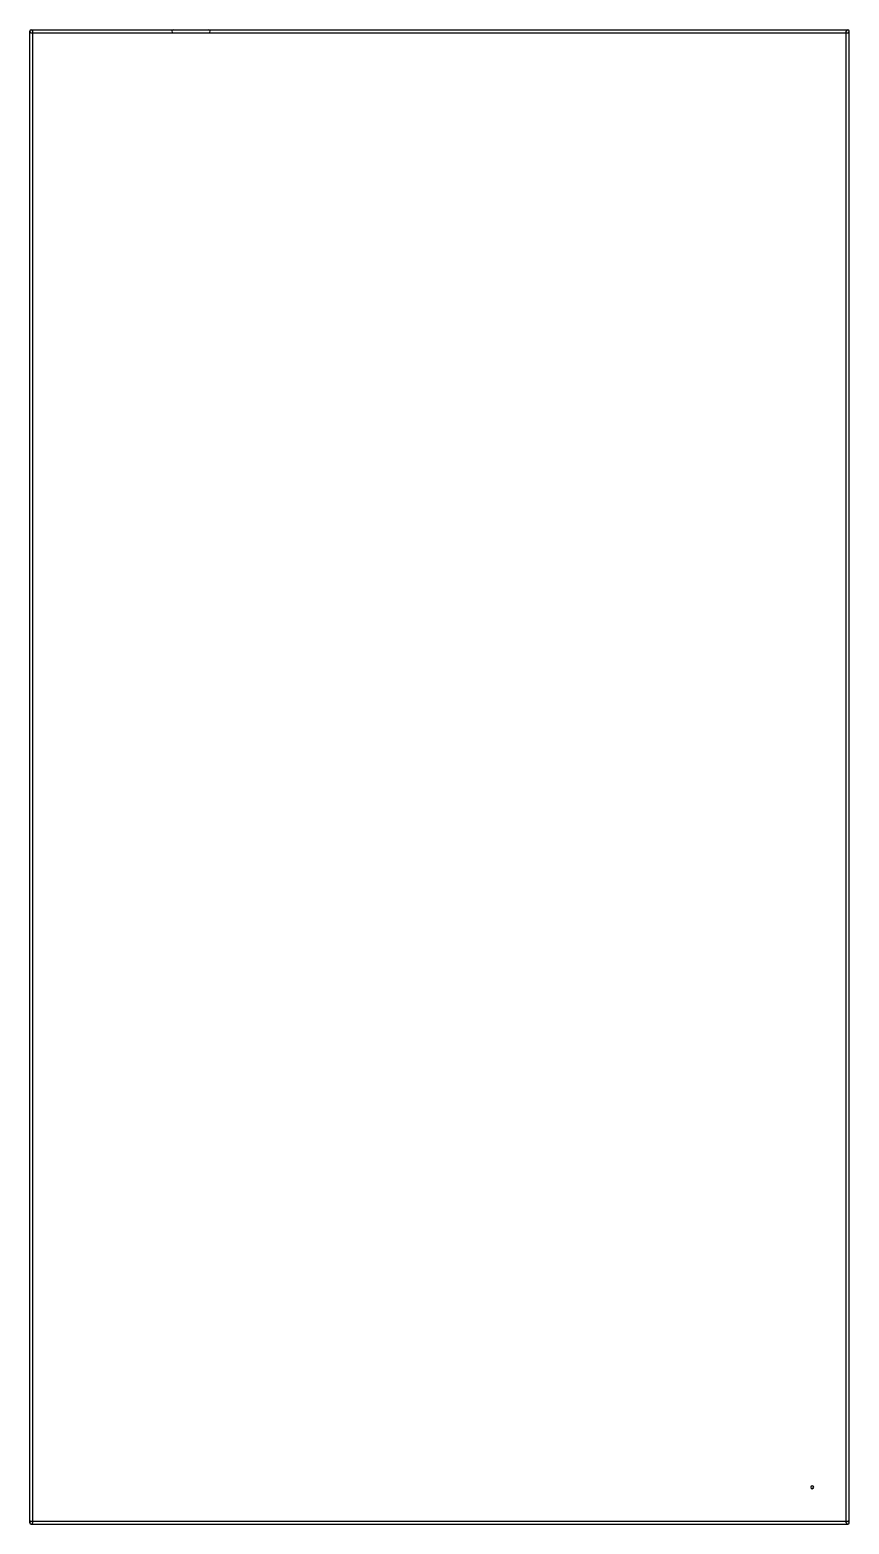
# Model space of a CAD drawing. Extents: x 33 to 62.3, y -73.7 to -20.3.
import ezdxf

# ---------------------------------------------------------------- set-up
doc = ezdxf.new("R2010")
doc.units = 0
doc.header["$MEASUREMENT"] = 0
doc.layers.add('BLACK', color=250, linetype='CONTINUOUS')

msp = doc.modelspace()

# ---------------------------------------------------------------- linework, layer by layer
at = {"layer": 'BLACK'}
for p, q in [((33.02, -20.27), (62.23, -20.27)), ((38.1, -20.27), (39.37, -20.27)), ((32.97, -73.66), (32.97, -20.32)), ((33.02, -20.37), (62.23, -20.37)), ((33.07, -73.66), (33.07, -20.32)), ((38.1, -20.37), (39.37, -20.37)), ((62.18, -73.66), (62.18, -20.32)), ((62.28, -73.66), (62.28, -20.32)), ((60.91, -72.3925), (60.91, -72.3875)), ((60.91, -72.3925), (60.91, -72.3875)), ((60.91, -72.3925), (60.91, -72.3875)), ((60.9575, -72.34), (60.9625, -72.34)), ((60.9575, -72.34), (60.9625, -72.34)), ((60.9575, -72.34), (60.9625, -72.34)), ((60.9575, -72.44), (60.9625, -72.44)), ((60.9575, -72.44), (60.9625, -72.44)), ((60.9575, -72.44), (60.9625, -72.44)), ((61.01, -72.3925), (61.01, -72.3875)), ((61.01, -72.3925), (61.01, -72.3875)), ((61.01, -72.3925), (61.01, -72.3875)), ((33.02, -73.61), (62.23, -73.61)), ((33.02, -73.71), (62.23, -73.71))]:
    msp.add_line(p, q, dxfattribs=at)
msp.add_circle((60.96, -72.39), 0.00167, dxfattribs=at)
msp.add_circle((60.96, -72.39), 0.00167, dxfattribs=at)
msp.add_circle((60.96, -72.39), 0.00167, dxfattribs=at)
for centre, start, end in [((33.02, -20.32), 360, 540), ((33.02, -20.32), 90, 270), ((38.1, -20.32), 90, 270), ((39.37, -20.32), 270, 450), ((62.23, -20.32), 360, 540), ((62.23, -20.32), 270, 450), ((60.9575, -72.39), 90, 270), ((60.9575, -72.39), 90, 270), ((60.9575, -72.39), 90, 270), ((60.96, -72.3875), 360, 540), ((60.96, -72.3875), 360, 540), ((60.96, -72.3875), 360, 540), ((60.96, -72.3925), 180, 360), ((60.96, -72.3925), 180, 360), ((60.96, -72.3925), 180, 360), ((60.9625, -72.39), 270, 450), ((60.9625, -72.39), 270, 450), ((60.9625, -72.39), 270, 450), ((33.02, -73.66), 90, 270), ((33.02, -73.66), 180, 360), ((62.23, -73.66), 180, 360), ((62.23, -73.66), 270, 450)]:
    msp.add_arc(centre, 0.05, start, end, dxfattribs=at)

doc.saveas('drawing.dxf')
